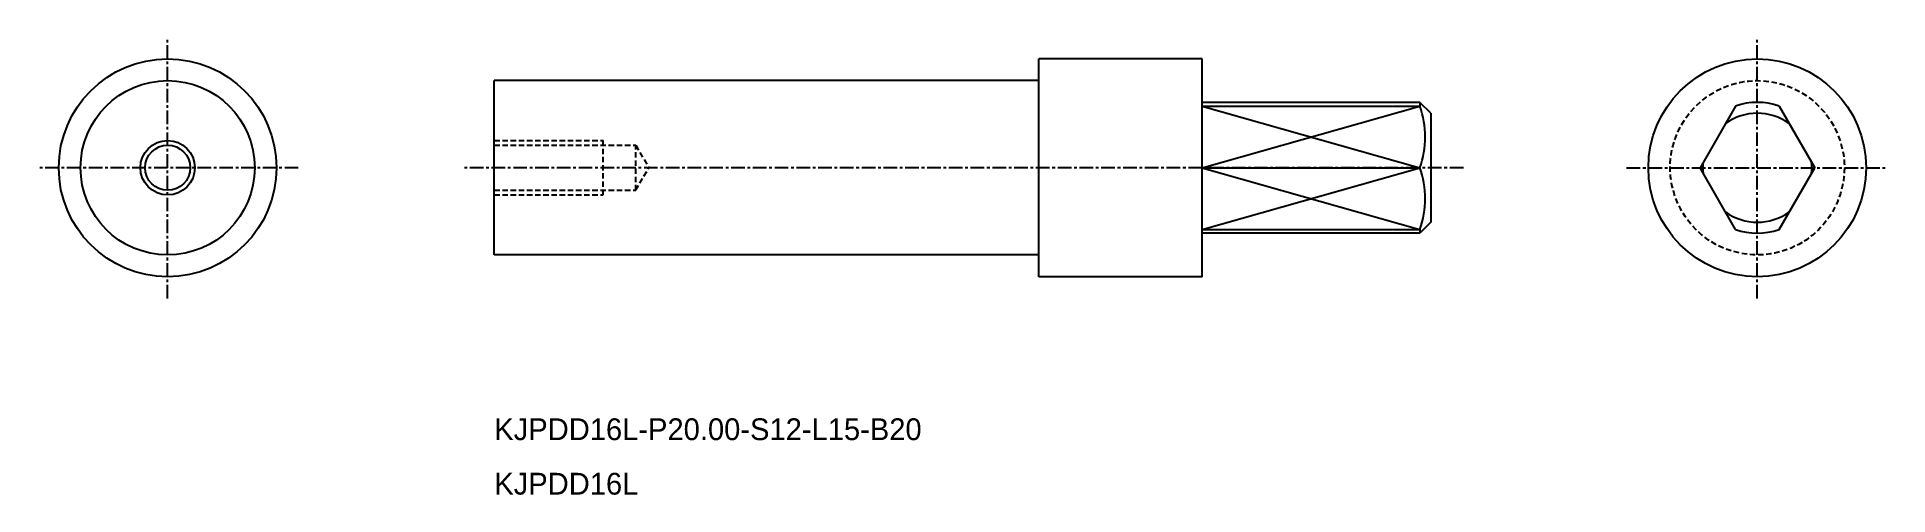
# Model space of a CAD drawing. Extents: x -2543 to -2373, y -865 to -823.
import ezdxf

# ---------------------------------------------------------------- set-up
doc = ezdxf.new("R2010")
doc.units = 0
doc.linetypes.add('CENTER', pattern=[2, 1.25, -0.25, 0.25, -0.25])
doc.linetypes.add('DASHED', pattern=[0.75, 0.5, -0.25])
doc.layers.get('0').update_dxf_attribs({"linetype": 'CONTINUOUS'})
doc.layers.add('CENTER', color=1, linetype='CENTER')

msp = doc.modelspace()

# ---------------------------------------------------------------- linework, layer by layer
at = {"color": 7, "linetype": 'CONTINUOUS'}
for p, q in [((-2435.58, -824.65), (-2450.58, -824.65)), ((-2450.58, -844.65), (-2450.58, -824.65)), ((-2435.58, -844.65), (-2435.58, -824.65)), ((-2450.58, -826.65), (-2500.58, -826.65)), ((-2500.58, -842.65), (-2500.58, -826.65)), ((-2415.58, -828.65), (-2435.58, -828.65)), ((-2435.58, -829), (-2415.58, -829)), ((-2414.58, -829.65), (-2415.58, -828.65)), ((-2415.58, -828.65), (-2415.58, -829)), ((-2386.58, -829), (-2389.84, -834.65)), ((-2382.58, -829), (-2379.31, -834.65)), ((-2414.58, -829.65), (-2414.58, -839.65)), ((-2435.58, -834.65), (-2415.58, -834.65)), ((-2386.58, -840.31), (-2389.84, -834.65)), ((-2382.58, -840.31), (-2379.31, -834.65)), ((-2414.58, -839.65), (-2415.58, -840.65)), ((-2435.58, -840.31), (-2415.58, -840.31)), ((-2415.58, -840.65), (-2435.58, -840.65)), ((-2415.58, -840.31), (-2415.58, -840.65)), ((-2450.58, -842.65), (-2500.58, -842.65)), ((-2435.58, -844.65), (-2450.58, -844.65))]:
    msp.add_line(p, q, dxfattribs=at)
at = {"color": 3, "linetype": 'CONTINUOUS'}
for p, q in [((-2435.58, -834.65), (-2415.58, -829)), ((-2435.58, -829), (-2415.58, -834.65)), ((-2435.58, -840.31), (-2415.58, -834.65)), ((-2435.58, -834.65), (-2415.58, -840.31))]:
    msp.add_line(p, q, dxfattribs=at)
at = {"color": 3, "linetype": 'DASHED'}
for p, q in [((-2500.58, -832.15), (-2490.58, -832.15)), ((-2500.58, -832.59), (-2487.58, -832.59)), ((-2490.58, -837.15), (-2490.58, -832.15)), ((-2487.58, -836.72), (-2487.58, -832.59)), ((-2487.58, -832.59), (-2486.39, -834.65)), ((-2487.58, -836.72), (-2486.39, -834.65)), ((-2500.58, -836.72), (-2487.58, -836.72)), ((-2500.58, -837.15), (-2490.58, -837.15))]:
    msp.add_line(p, q, dxfattribs=at)
at = {"color": 7, "linetype": 'CONTINUOUS'}
for centre, radius in [((-2530.58, -834.65), 10), ((-2384.58, -834.65), 10), ((-2530.58, -834.65), 8), ((-2530.58, -834.65), 2.07)]:
    msp.add_circle(centre, radius, dxfattribs=at)
at = {"color": 3, "linetype": 'DASHED'}
msp.add_circle((-2384.58, -834.65), 8, dxfattribs=at)
at = {"color": 3, "linetype": 'CONTINUOUS'}
msp.add_circle((-2530.58, -834.65), 2.5, dxfattribs=at)
at = {"color": 7, "linetype": 'CONTINUOUS'}
for centre, radius, start, end in [((-2423.33, -831.83), 8.25, 339.95, 20.05), ((-2384.58, -834.65), 6, 70.5288, 109.4712), ((-2384.58, -834.65), 5, 54.2034, 125.7966), ((-2423.33, -837.48), 8.25, 339.95, 20.05), ((-2384.58, -834.65), 5, 174.2034, 185.7966), ((-2384.58, -834.65), 5, 354.2034, 5.7966), ((-2384.58, -834.65), 5, 234.2034, 305.7966), ((-2384.58, -834.65), 6, 250.5288, 289.4712)]:
    msp.add_arc(centre, radius, start, end, dxfattribs=at)
at = {"layer": 'CENTER', "color": 1, "linetype": 'CENTER'}
for p, q in [((-2530.58, -846.65), (-2530.58, -822.65)), ((-2384.58, -846.65), (-2384.58, -822.65)), ((-2518.58, -834.65), (-2542.58, -834.65)), ((-2411.58, -834.65), (-2503.58, -834.65)), ((-2396.58, -834.65), (-2372.58, -834.65))]:
    msp.add_line(p, q, dxfattribs=at)

# ---------------------------------------------------------------- texts
at = {"color": 7, "linetype": 'CONTINUOUS'}
for s, p in [('KJPDD16L-P20.00-S12-L15-B20', (-2500.58, -859.65)), ('KJPDD16L', (-2500.58, -864.65))]:
    msp.add_text(s, height=2, dxfattribs=at).set_placement(p)

doc.saveas('drawing.dxf')
